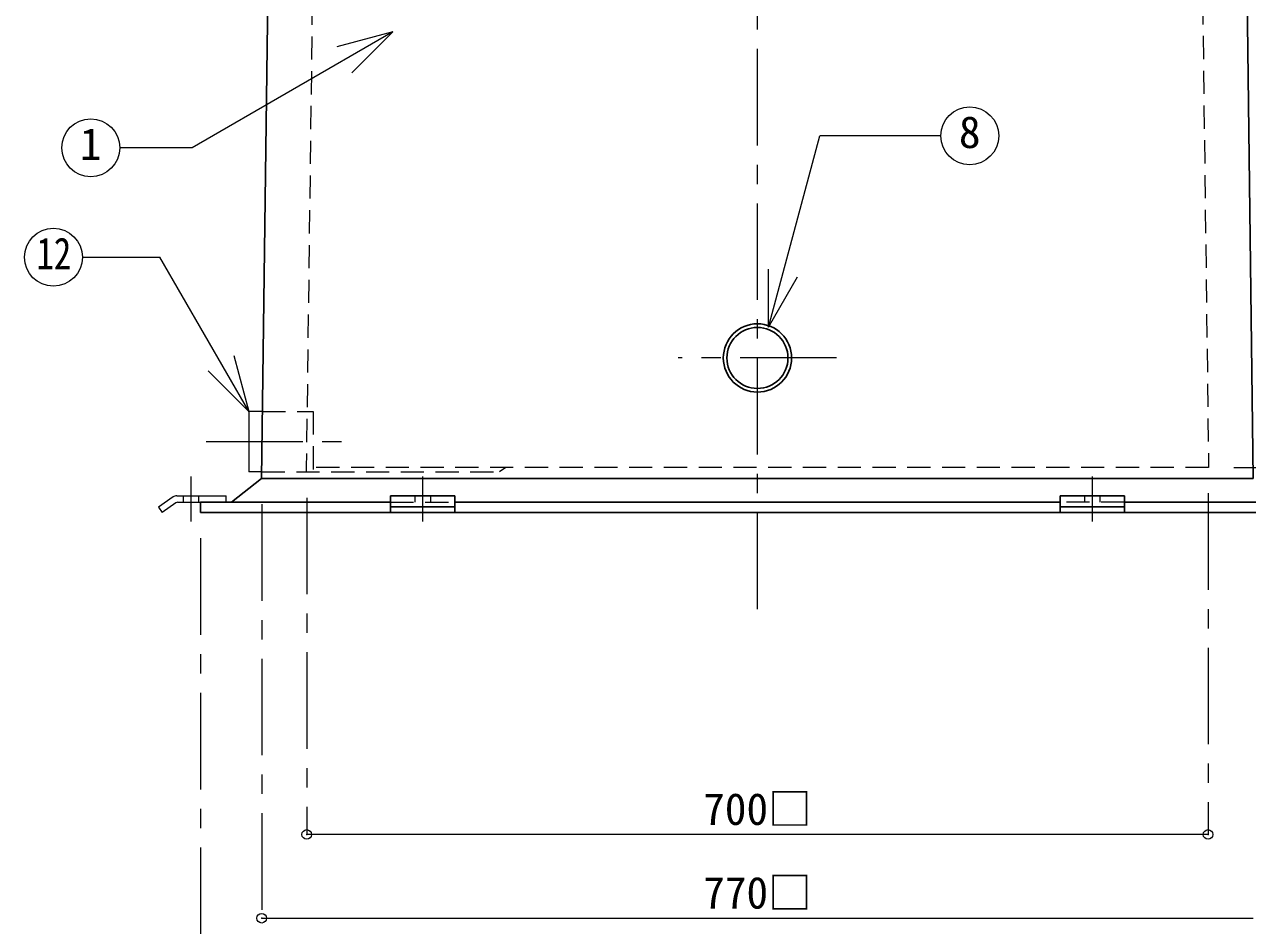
# Model space of a CAD drawing. Units: millimetres at full size, sheet at 1:15; details may follow other scales. Extents: x -3127 to 2948, y -2102 to 2112.
# Drawn here: x -658 to 292, y -1423 to -724 of the extents above; entities that cross this region are included whole.
import ezdxf
from ezdxf.enums import TextEntityAlignment as Align

# ---------------------------------------------------------------- set-up
doc = ezdxf.new("R2010")
doc.units = ezdxf.units.MM
doc.header["$LTSCALE"] = 15
doc.header["$PDMODE"] = 32
doc.header["$PDSIZE"] = 7.5
doc.linetypes.add('CHAIN1', pattern=[8, 5, -1, 1, -1])
doc.linetypes.add('DASHED1', pattern=[1.8, 1.2, -0.6])
doc.layers.add('0-0_ﾚｲﾔ1', color=7, linetype='Continuous', lineweight=18)
doc.styles.add('ＭＳ ゴシック', font='')
doc.styles.get('ＭＳ ゴシック').set_extended_font_data('MS Gothic')

msp = doc.modelspace()

# ---------------------------------------------------------------- linework, layer by layer
at = {"layer": '0-0_ﾚｲﾔ1', "color": 4, "linetype": 'CHAIN1', "lineweight": 9}
for p, q in [((-89.08, -1177.5), (-89.08, -147.4)), ((-27.58, -982.5), (-150.58, -982.5)), ((-517.18, -1047.5), (-399.18, -1047.5)), ((280.92, -1067.5), (725.92, -1067.5)), ((-529.08, -1074.5), (-529.08, -1109.5)), ((-349.08, -1074.5), (-349.08, -1109.5)), ((170.92, -1074.5), (170.92, -1109.5)), ((-439.08, -1091), (-439.08, -1352.5)), ((260.92, -1087.5), (260.92, -1352.5)), ((-474.08, -1096), (-474.08, -1417.5)), ((-521.58, -1122.5), (-521.58, -1482.5))]:
    msp.add_line(p, q, dxfattribs=at)
at = {"layer": '0-0_ﾚｲﾔ1', "color": 5, "lineweight": 25}
for p, q in [((295.99, -1076), (286.79, -357.5)), ((-474.14, -1076), (-466.2, -455)), ((-474.14, -1076), (-497.58, -1094.5)), ((-474.14, -1076), (295.99, -1076)), ((-374.08, -1089.5), (-324.08, -1089.5)), ((-374.08, -1102.5), (-374.08, -1089.5)), ((-324.08, -1102.5), (-324.08, -1089.5)), ((195.92, -1089.5), (145.92, -1089.5)), ((145.92, -1102.5), (145.92, -1089.5)), ((195.92, -1102.5), (195.92, -1089.5)), ((-521.58, -1102.5), (-521.58, -1094.5)), ((-374.08, -1094.5), (-521.58, -1094.5)), ((-324.08, -1098.08), (-374.08, -1098.08)), ((145.92, -1094.5), (-324.08, -1094.5)), ((145.92, -1098.08), (195.92, -1098.08)), ((195.92, -1094.5), (343.42, -1094.5)), ((343.42, -1102.5), (-521.58, -1102.5))]:
    msp.add_line(p, q, dxfattribs=at)
at = {"layer": '0-0_ﾚｲﾔ1', "linetype": 'DASHED1'}
for p, q in [((-433.77, -624.85), (-439.44, -1067.5)), ((-355.08, -1089.5), (-355.08, -1094.5)), ((-343.08, -1089.5), (-343.08, -1094.5)), ((164.92, -1089.5), (164.92, -1094.5)), ((176.92, -1089.5), (176.92, -1094.5)), ((-374.08, -1094.5), (-324.08, -1094.5)), ((195.92, -1094.5), (145.92, -1094.5))]:
    msp.add_line(p, q, dxfattribs=at)
at = {"layer": '0-0_ﾚｲﾔ1'}
for p, q in [((-372.28, -729.34), (-415.74, -740.99)), ((-372.28, -729.34), (-404.1, -761.16)), ((-80.51, -958.59), (-40.71, -810.05)), ((53.32, -810.05), (-40.71, -810.05)), ((-613.34, -904.3), (-553.1, -904.3)), ((-483.73, -1024.44), (-553.1, -904.3)), ((-80.51, -958.59), (-80.51, -913.59)), ((-80.51, -958.59), (-58.01, -919.62)), ((-483.73, -1024.44), (-495.38, -980.97)), ((-483.73, -1024.44), (-515.55, -992.62)), ((-484.18, -1024), (-484.18, -1071)), ((-473.48, -1024), (-484.18, -1024)), ((-474.08, -1071), (-484.18, -1071)), ((-542.87, -1090.39), (-554.37, -1098.39)), ((-540.01, -1089.5), (-501.58, -1089.5)), ((-501.58, -1094.5), (-501.58, -1089.5)), ((-554.37, -1098.39), (-551.52, -1102.5)), ((-540.65, -1094.94), (-551.52, -1102.5)), ((-539.23, -1094.5), (-521.58, -1094.5))]:
    msp.add_line(p, q, dxfattribs=at)
at = {"layer": '0-0_ﾚｲﾔ1', "color": 4, "linetype": 'DASHED1', "lineweight": 9}
for p, q in [((-473.48, -1024), (-434.18, -1024)), ((-434.18, -1024), (-434.18, -1071)), ((-474.08, -1071), (-289.47, -1071)), ((-439.44, -1067.5), (-439.48, -1071)), ((-284.42, -1067.5), (-289.47, -1071)), ((-535.08, -1089.5), (-535.08, -1094.5)), ((-523.08, -1089.5), (-523.08, -1094.5))]:
    msp.add_line(p, q, dxfattribs=at)
at = {"layer": '0-0_ﾚｲﾔ1', "color": 4, "lineweight": 9}
for p, q in [((260.92, -1352.5), (-439.08, -1352.5)), ((-474.08, -1417.5), (295.92, -1417.5))]:
    msp.add_line(p, q, dxfattribs=at)
at = {"layer": '0-0_ﾚｲﾔ1', "linetype": 'DASHED1'}
msp.add_lwpolyline([(251.81, -327.56), (261.28, -1067.5), (-439.44, -1067.5)], dxfattribs=at)
at = {"layer": '0-0_ﾚｲﾔ1'}
msp.add_lwpolyline([(-372.28, -729.34), (-528.14, -819.33), (-584.37, -819.33)], dxfattribs=at)
for centre in [(75.82, -810.05), (-606.87, -819.33), (-635.84, -904.3)]:
    msp.add_circle(centre, 22.5, dxfattribs=at)
at = {"layer": '0-0_ﾚｲﾔ1', "color": 5, "lineweight": 25}
for radius in [26.5, 23.7]:
    msp.add_circle((-89.08, -982.5), radius, dxfattribs=at)
at = {"layer": '0-0_ﾚｲﾔ1'}
for centre, radius in [((-540.01, -1094.5), 5), ((-539.23, -1097), 2.5)]:
    msp.add_arc(centre, radius, 90, 124.8085, dxfattribs=at)
at = {"layer": '0-0_ﾚｲﾔ1', "color": 1}
for p in [(-439.08, -1352.5), (260.92, -1352.5), (-474.08, -1417.5)]:
    msp.add_point(p, dxfattribs=at)

# ---------------------------------------------------------------- texts
at = {"layer": '0-0_ﾚｲﾔ1', "style": 'ＭＳ ゴシック'}
for s, p in [('8', (67.38, -826.93)), ('1', (-615.31, -836.2)), ('700□', (-131.27, -1352.5)), ('770□', (-131.27, -1417.5))]:
    msp.add_text(s, height=24.74, dxfattribs=at).set_placement(p, align=Align.BOTTOM_LEFT)
at = {"layer": '0-0_ﾚｲﾔ1', "style": 'ＭＳ ゴシック', "width": 0.8}
msp.add_text('12', height=24.74, dxfattribs=at).set_placement((-648.97, -921.17), align=Align.BOTTOM_LEFT)

doc.saveas('drawing.dxf')
